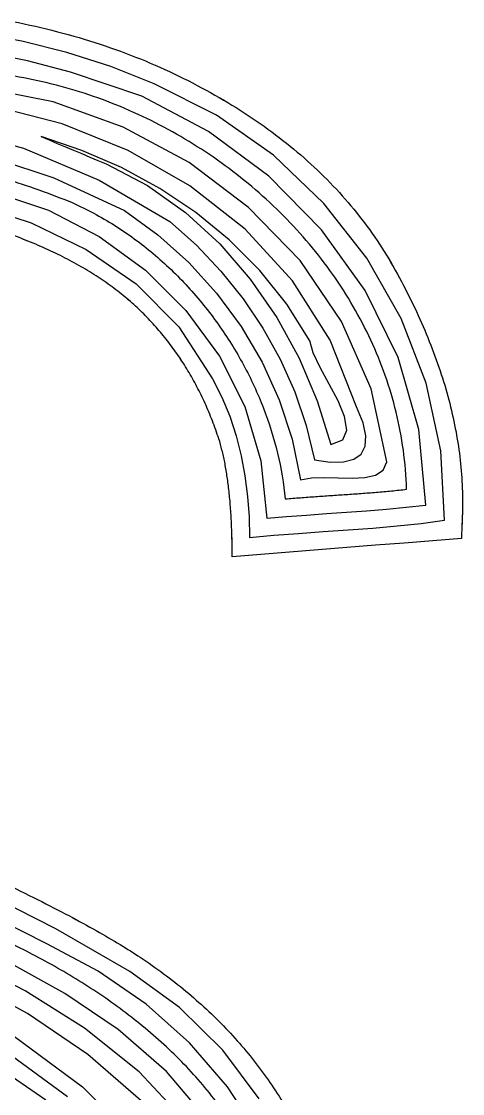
# Model space of a CAD drawing. Extents: x 11 to 234, y 10 to 80.
# Drawn here: x 88.2 to 99.48, y 37.77 to 65.16 of the extents above; entities that cross this region are included whole.
import ezdxf

# ---------------------------------------------------------------- set-up
doc = ezdxf.new("R2010")
doc.units = 0
doc.layers.add('text', color=7, linetype='CONTINUOUS')

msp = doc.modelspace()

# ---------------------------------------------------------------- linework, layer by layer
at = {"layer": 'text', "color": 7}
for p, q in [((88.210266, 64.652234), (87.044564, 64.868467)), ((89.3597, 64.366817), (88.210266, 64.652234)), ((88.355272, 64.150528), (87.241721, 64.375027)), ((90.488722, 64.005799), (89.3597, 64.366817)), ((89.455899, 63.861228), (88.355272, 64.150528)), ((91.278366, 63.248103), (89.455899, 63.861228)), ((91.59319, 63.562772), (90.488722, 64.005799)), ((93.192007, 62.768827), (91.59319, 63.562772)), ((89.008108, 63.108719), (87.149124, 63.469322)), ((89.244988, 62.545697), (87.487218, 62.997382)), ((90.80294, 62.463234), (89.008108, 63.108719)), ((92.981698, 62.352476), (91.278366, 63.248103)), ((94.64662, 61.741634), (93.192007, 62.768827)), ((86.223952, 62.479846), (88.252771, 61.919406)), ((90.932985, 61.865262), (89.244988, 62.545697)), ((92.485732, 61.556073), (90.80294, 62.463234)), ((89.746286, 61.867423), (88.701369, 62.220498)), ((88.701369, 62.220498), (88.909505, 62.133184)), ((94.527384, 61.205824), (92.981698, 62.352476)), ((88.252771, 61.919406), (90.188576, 61.107978)), ((88.909505, 62.133184), (89.117644, 62.04587)), ((89.117644, 62.04587), (89.325783, 61.958559)), ((89.325783, 61.958559), (89.533922, 61.871248)), ((87.137672, 61.794551), (89.031956, 61.16607)), ((89.533922, 61.871248), (89.742061, 61.783936)), ((89.742061, 61.783936), (89.9502, 61.696623)), ((90.76215, 61.425607), (89.746286, 61.867423)), ((89.9502, 61.696623), (90.158339, 61.609311)), ((92.506735, 60.964256), (90.932985, 61.865262)), ((95.933285, 60.512269), (94.64662, 61.741634)), ((90.158339, 61.609311), (90.366477, 61.521998)), ((90.366477, 61.521998), (91.424069, 60.965345)), ((91.73692, 60.896638), (90.76215, 61.425607)), ((94.008598, 60.410448), (92.485732, 61.556073)), ((89.031956, 61.16607), (90.832119, 60.329609)), ((90.188576, 61.107978), (91.996308, 60.047502)), ((95.87694, 59.839603), (94.527384, 61.205824)), ((87.50777, 60.796001), (88.891787, 60.335719)), ((91.424069, 60.965345), (92.393211, 60.277448)), ((92.658554, 60.282094), (91.73692, 60.896638)), ((93.921761, 59.850855), (92.506735, 60.964256)), ((86.940636, 60.502871), (88.44856, 60.011832)), ((88.891787, 60.335719), (90.189242, 59.664552)), ((90.832119, 60.329609), (91.690865, 59.711782)), ((92.393211, 60.277448), (93.269599, 59.475443)), ((93.515011, 59.583557), (92.658554, 60.282094)), ((95.323646, 59.049564), (94.008598, 60.410448)), ((97.028265, 59.1118), (95.933285, 60.512269)), ((88.44856, 60.011832), (89.859318, 59.335069)), ((91.996308, 60.047502), (92.673232, 59.443513)), ((91.690865, 59.711782), (92.480102, 59.006534)), ((95.133589, 58.533244), (93.921761, 59.850855)), ((96.991861, 58.285284), (95.87694, 59.839603)), ((90.189242, 59.664552), (91.370077, 58.805013)), ((92.673232, 59.443513), (93.298992, 58.784891)), ((93.269599, 59.475443), (94.048938, 58.576461)), ((94.294252, 58.802611), (93.515011, 59.583557)), ((89.859318, 59.335069), (91.131037, 58.456816)), ((92.480102, 59.006534), (93.19229, 58.222995)), ((96.382987, 57.496625), (95.323646, 59.049564)), ((97.907822, 57.571301), (97.028265, 59.1118)), ((91.370077, 58.805013), (92.404229, 57.779618)), ((93.298992, 58.784891), (93.868477, 58.076505)), ((94.984234, 57.940843), (94.294252, 58.802611)), ((91.131037, 58.456816), (92.221857, 57.361314)), ((94.048938, 58.576461), (94.726915, 57.597647)), ((96.097739, 57.019599), (95.133589, 58.533244)), ((93.19229, 58.222995), (93.819887, 57.370291)), ((93.868477, 58.076505), (94.376596, 57.323225)), ((97.833651, 56.574334), (96.991861, 58.285284)), ((95.572919, 56.99983), (94.984234, 57.940843)), ((92.404229, 57.779618), (93.261637, 56.610879)), ((94.726915, 57.597647), (95.299236, 56.556134)), ((98.548215, 55.921848), (97.907822, 57.571301)), ((92.221857, 57.361314), (93.089905, 56.032804)), ((93.819887, 57.370291), (94.35535, 56.457554)), ((94.376596, 57.323225), (94.818248, 56.529921)), ((97.138733, 55.774841), (96.382987, 57.496625)), ((95.658782, 56.698083), (95.572919, 56.99983)), ((96.769738, 55.318096), (96.097739, 57.019599)), ((95.842427, 56.319824), (95.658782, 56.698083)), ((93.261637, 56.610879), (93.912247, 55.321313)), ((94.35535, 56.457554), (94.791143, 55.493917)), ((94.818248, 56.529921), (95.188334, 55.701463)), ((95.299236, 56.556134), (95.761596, 55.469062)), ((98.363814, 54.738216), (97.833651, 56.574334)), ((96.072277, 55.899163), (95.842427, 56.319824)), ((93.089905, 56.032804), (93.327736, 55.561075)), ((96.296771, 55.470205), (96.072277, 55.899163)), ((98.925707, 54.194512), (98.548215, 55.921848)), ((95.188334, 55.701463), (95.481755, 54.842723)), ((97.542996, 53.907419), (97.138733, 55.774841)), ((93.327736, 55.561075), (93.527163, 55.074769)), ((93.912247, 55.321313), (94.325988, 53.933423)), ((94.791143, 55.493917), (95.119723, 54.488506)), ((95.761596, 55.469062), (96.109688, 54.353564)), ((96.464332, 55.067059), (96.296771, 55.470205)), ((93.527163, 55.074769), (93.690288, 54.576119)), ((96.523384, 54.723832), (96.464332, 55.067059)), ((96.937838, 54.910993), (96.769738, 55.318096)), ((95.481755, 54.842723), (95.693413, 53.958566)), ((97.009681, 54.575208), (96.937838, 54.910993)), ((93.690288, 54.576119), (93.819229, 54.067357)), ((96.422362, 54.474632), (96.523384, 54.723832)), ((96.990151, 54.308965), (97.009681, 54.575208)), ((98.543852, 52.808401), (98.363814, 54.738216)), ((95.119723, 54.488506), (95.333558, 53.450453)), ((96.109688, 54.353564), (96.422362, 54.474632)), ((96.88416, 54.110481), (96.990151, 54.308965)), ((93.819229, 54.067357), (93.916096, 53.550716)), ((95.693413, 53.958566), (96.096325, 53.903804)), ((96.432353, 53.909674), (96.696595, 53.977977)), ((96.696595, 53.977977), (96.88416, 54.110481)), ((99.016552, 52.420365), (98.925707, 54.194512)), ((94.325988, 53.933423), (94.472802, 52.469734)), ((96.096325, 53.903804), (96.432353, 53.909674)), ((97.256608, 53.570051), (97.452166, 53.694962)), ((97.452166, 53.694962), (97.542996, 53.907419)), ((93.916096, 53.550716), (93.982997, 53.028432)), ((95.333558, 53.450453), (95.613886, 53.503319)), ((95.613886, 53.503319), (95.9448, 53.514241)), ((95.9448, 53.514241), (96.300417, 53.504787)), ((96.300417, 53.504787), (96.654846, 53.496546)), ((96.654846, 53.496546), (96.982207, 53.511109)), ((96.982207, 53.511109), (97.256608, 53.570051)), ((93.982997, 53.028432), (94.022045, 52.502737)), ((95.491969, 52.552402), (96.003262, 52.58842)), ((96.003262, 52.58842), (96.514595, 52.623994)), ((96.514595, 52.623994), (97.02515, 52.661456)), ((97.02515, 52.661456), (97.534092, 52.703123)), ((97.534092, 52.703123), (98.040602, 52.75133)), ((98.040602, 52.75133), (98.543852, 52.808401)), ((94.022045, 52.502737), (94.035338, 51.975865)), ((94.472802, 52.469734), (94.981542, 52.513617)), ((94.981542, 52.513617), (95.491969, 52.552402)), ((97.806561, 52.273525), (98.418817, 52.339336)), ((98.418817, 52.339336), (99.016552, 52.420365)), ((94.035338, 51.975865), (94.657012, 52.033746)), ((94.657012, 52.033746), (95.286364, 52.08303)), ((95.286364, 52.08303), (95.919694, 52.127678)), ((95.919694, 52.127678), (96.553299, 52.171662)), ((96.553299, 52.171662), (97.18349, 52.218957)), ((97.18349, 52.218957), (97.806561, 52.273525)), ((97.251881, 51.779097), (96.519472, 51.72097)), ((97.252041, 51.779115), (96.519632, 51.720989)), ((97.98429, 51.837226), (97.251881, 51.779097)), ((97.984449, 51.837244), (97.252041, 51.779115)), ((98.716699, 51.895352), (97.98429, 51.837226)), ((98.71686, 51.895371), (97.984449, 51.837244)), ((99.449108, 51.953482), (98.716699, 51.895352)), ((99.449268, 51.953499), (98.71686, 51.895371)), ((94.322245, 51.546588), (93.589836, 51.488459)), ((94.322405, 51.546605), (93.589997, 51.488477)), ((95.054654, 51.604714), (94.322245, 51.546588)), ((95.054813, 51.604732), (94.322405, 51.546605)), ((95.787063, 51.662844), (95.054654, 51.604714)), ((95.787224, 51.66286), (95.054813, 51.604732)), ((96.519472, 51.72097), (95.787063, 51.662844)), ((96.519632, 51.720989), (95.787224, 51.66286)), ((89.077224, 41.983906), (87.122878, 42.970958)), ((88.849536, 41.59714), (86.99901, 42.534682)), ((90.973252, 40.891604), (89.077224, 41.983906)), ((90.163023, 40.905193), (88.849536, 41.59714)), ((88.293736, 40.397622), (86.691411, 41.2267)), ((89.310258, 40.330969), (87.853049, 41.139025)), ((91.388579, 40.057324), (90.163023, 40.905193)), ((92.243735, 39.975008), (90.973252, 40.891604)), ((88.352935, 39.818626), (86.715013, 40.715684)), ((89.81033, 39.44478), (88.293736, 40.397622)), ((90.675483, 39.409105), (89.310258, 40.330969)), ((92.500679, 39.067294), (91.388579, 40.057324)), ((89.897393, 38.773461), (88.352935, 39.818626)), ((93.351172, 38.881036), (92.243735, 39.975008)), ((91.208877, 38.326204), (89.81033, 39.44478)), ((87.795046, 39.403644), (89.764692, 37.944812)), ((91.907749, 38.341594), (90.675483, 39.409105)), ((86.8382, 38.982117), (88.825485, 37.611242)), ((87.434488, 39.122525), (89.382408, 37.701178)), ((93.473809, 37.948864), (92.500679, 39.067294)), ((91.3197, 37.535169), (89.897393, 38.773461)), ((94.281639, 37.638688), (93.351172, 38.881036)), ((92.966097, 37.096593), (91.907749, 38.341594)), ((92.457064, 36.999906), (91.208877, 38.326204)), ((89.764692, 37.944812), (91.530641, 36.178482)), ((94.282449, 36.715785), (93.473809, 37.948864))]:
    msp.add_line(p, q, dxfattribs=at)
for points in [[(87.978552, 65.160079), (88.368652, 65.082576), (88.749712, 64.995385), (89.12173, 64.898506)], [(87.978655, 65.160062), (88.368756, 65.082558), (88.749815, 64.995369), (89.121832, 64.898487)], [(89.12173, 64.898506), (89.493748, 64.801628), (89.856726, 64.695063), (90.210659, 64.57881)], [(89.121832, 64.898487), (89.493852, 64.801609), (89.856829, 64.695045), (90.210761, 64.578792)], [(90.210659, 64.57881), (90.564595, 64.462557), (90.909488, 64.336619), (91.245341, 64.200992)], [(90.210761, 64.578792), (90.564699, 64.462539), (90.909592, 64.3366), (91.245444, 64.200975)], [(91.245341, 64.200992), (91.581194, 64.065365), (91.908004, 63.92005), (92.225773, 63.76505)], [(91.245444, 64.200975), (91.581297, 64.065348), (91.908108, 63.920031), (92.225876, 63.765032)], [(89.922759, 63.285751), (89.301052, 63.49481), (88.664545, 63.654421), (88.021253, 63.759963)], [(92.225773, 63.76505), (92.543532, 63.610038), (92.850395, 63.448566), (93.146357, 63.280637)], [(92.225876, 63.765032), (92.543636, 63.610019), (92.850499, 63.448548), (93.146459, 63.28062)], [(91.735439, 62.514838), (91.151366, 62.818179), (90.544464, 63.076692), (89.922759, 63.285751)], [(93.146357, 63.280637), (93.44232, 63.112709), (93.727387, 62.938323), (94.001553, 62.757477)], [(93.146459, 63.28062), (93.442423, 63.11269), (93.72749, 62.938304), (94.001655, 62.757459)], [(94.001553, 62.757477), (94.275719, 62.576634), (94.538986, 62.389331), (94.791356, 62.195569)], [(94.001655, 62.757459), (94.275823, 62.576617), (94.539091, 62.389314), (94.791459, 62.195552)], [(93.411144, 61.474937), (92.880753, 61.863323), (92.319509, 62.211498), (91.735439, 62.514838)], [(94.791356, 62.195569), (95.043725, 62.001809), (95.285199, 61.801592), (95.515772, 61.594915)], [(94.791459, 62.195552), (95.043828, 62.001792), (95.285303, 61.801575), (95.515876, 61.594898)], [(94.901732, 60.193758), (94.441069, 60.657952), (93.941533, 61.086551), (93.411144, 61.474937)], [(95.515772, 61.594915), (95.746345, 61.388239), (95.966019, 61.175105), (96.174796, 60.955511)], [(95.515876, 61.594898), (95.746449, 61.388221), (95.966122, 61.175087), (96.174899, 60.955493)], [(87.778816, 61.144119), (88.364579, 60.966635), (88.938958, 60.761795), (89.49771, 60.53166)], [(96.174796, 60.955511), (96.383572, 60.73592), (96.58145, 60.50987), (96.76843, 60.277362)], [(96.174899, 60.955493), (96.383675, 60.735901), (96.581553, 60.509853), (96.768533, 60.277344)], [(89.49771, 60.53166), (89.871333, 60.366117), (90.232032, 60.172679), (90.57778, 59.954787)], [(96.76843, 60.277362), (96.95541, 60.044854), (97.131491, 59.805887), (97.296675, 59.560462)], [(96.768533, 60.277344), (96.955514, 60.044835), (97.131595, 59.805869), (97.296777, 59.560443)], [(96.159052, 58.699019), (95.784173, 59.22978), (95.362389, 59.729565), (94.901732, 60.193758)], [(88.30045, 59.575706), (88.120742, 59.646916), (87.935946, 59.715462), (87.74607, 59.781344)], [(88.300605, 59.575722), (88.120895, 59.646933), (87.936101, 59.715481), (87.746222, 59.781363)], [(90.57778, 59.954787), (90.923525, 59.736897), (91.25432, 59.494553), (91.56814, 59.231189)], [(88.824319, 59.354085), (88.654783, 59.430624), (88.480158, 59.504495), (88.30045, 59.575706)], [(88.824472, 59.354102), (88.654936, 59.43064), (88.480313, 59.504512), (88.300605, 59.575722)], [(97.296675, 59.560462), (97.461858, 59.31504), (97.616143, 59.063158), (97.75953, 58.804817)], [(97.296777, 59.560443), (97.461962, 59.315023), (97.616247, 59.063139), (97.759633, 58.804799)], [(89.317672, 59.116482), (89.158307, 59.198346), (88.993853, 59.277546), (88.824319, 59.354085)], [(89.317827, 59.1165), (89.15846, 59.198365), (88.994008, 59.277565), (88.824472, 59.354102)], [(91.56814, 59.231189), (91.881957, 58.967827), (92.178799, 58.683449), (92.456635, 58.381491)], [(89.780514, 58.862897), (89.63132, 58.95009), (89.477037, 59.034618), (89.317672, 59.116482)], [(89.780666, 58.862916), (89.631473, 58.950107), (89.477192, 59.034635), (89.317827, 59.1165)], [(90.212839, 58.593332), (90.073816, 58.685851), (89.929708, 58.775704), (89.780514, 58.862897)], [(90.212992, 58.593349), (90.073969, 58.685868), (89.92986, 58.775723), (89.780666, 58.862916)], [(97.134962, 57.018428), (96.861909, 57.60652), (96.533933, 58.168255), (96.159052, 58.699019)], [(97.75953, 58.804817), (97.902905, 58.546466), (98.037322, 58.28957), (98.162777, 58.034128)], [(97.759633, 58.804799), (97.903007, 58.54645), (98.037424, 58.289551), (98.16288, 58.034109)], [(90.614652, 58.307786), (90.485801, 58.405632), (90.351861, 58.500814), (90.212839, 58.593332)], [(90.614805, 58.307804), (90.485954, 58.405649), (90.352016, 58.500832), (90.212992, 58.593349)], [(92.456635, 58.381491), (92.734471, 58.079536), (92.993303, 57.760004), (93.231101, 57.426329)], [(90.98595, 58.006259), (90.86727, 58.109429), (90.743504, 58.209939), (90.614652, 58.307786)], [(90.986103, 58.006276), (90.867423, 58.109447), (90.743657, 58.209956), (90.614805, 58.307804)], [(91.326736, 57.688748), (91.218227, 57.797246), (91.104633, 57.903085), (90.98595, 58.006259)], [(91.326889, 57.688765), (91.218381, 57.797265), (91.104785, 57.903102), (90.986103, 58.006276)], [(98.162777, 58.034128), (98.288233, 57.778685), (98.404727, 57.524697), (98.51226, 57.272163)], [(98.16288, 58.034109), (98.288337, 57.778667), (98.40483, 57.524678), (98.512365, 57.272146)], [(91.641583, 57.354016), (91.540186, 57.46866), (91.435236, 57.580239), (91.326736, 57.688748)], [(91.641736, 57.354034), (91.540339, 57.468677), (91.435389, 57.580256), (91.326889, 57.688765)], [(91.935117, 57.000882), (91.840823, 57.121659), (91.74298, 57.239371), (91.641583, 57.354016)], [(91.935272, 57.0009), (91.840978, 57.121678), (91.743133, 57.239389), (91.641736, 57.354034)], [(93.231101, 57.426329), (93.468901, 57.092658), (93.68567, 56.744842), (93.879385, 56.386329)], [(98.51226, 57.272163), (98.619794, 57.019628), (98.718366, 56.768546), (98.807979, 56.51892)], [(98.512365, 57.272146), (98.619897, 57.019611), (98.718469, 56.768529), (98.808083, 56.518903)], [(92.207345, 56.629342), (92.120153, 56.756258), (92.029413, 56.880102), (91.935117, 57.000882)], [(92.207498, 56.629361), (92.120307, 56.756275), (92.029565, 56.880121), (91.935272, 57.0009)], [(97.781316, 55.179697), (97.626139, 55.815885), (97.408015, 56.430333), (97.134962, 57.018428)], [(92.458261, 56.239404), (92.378172, 56.372452), (92.294535, 56.502433), (92.207345, 56.629342)], [(92.458414, 56.239421), (92.378326, 56.372469), (92.294689, 56.502449), (92.207498, 56.629361)], [(98.807979, 56.51892), (98.89759, 56.269291), (98.978242, 56.021119), (99.049934, 55.774398)], [(98.808083, 56.518903), (98.897694, 56.269272), (98.978345, 56.0211), (99.050038, 55.774381)], [(92.687865, 55.831057), (92.614883, 55.970241), (92.538347, 56.106354), (92.458261, 56.239404)], [(92.68802, 55.831075), (92.615035, 55.970258), (92.538501, 56.106372), (92.458414, 56.239421)], [(93.879385, 56.386329), (94.073097, 56.027817), (94.243751, 55.658599), (94.389321, 55.282124)], [(92.896162, 55.404309), (92.830283, 55.549625), (92.760848, 55.691873), (92.687865, 55.831057)], [(92.896316, 55.404326), (92.830436, 55.549644), (92.761003, 55.691892), (92.68802, 55.831075)], [(99.049934, 55.774398), (99.121625, 55.52768), (99.184355, 55.282413), (99.238124, 55.038601)], [(99.050038, 55.774381), (99.121728, 55.527662), (99.184457, 55.282394), (99.238226, 55.038583)], [(93.083149, 54.959157), (93.024373, 55.110609), (92.962041, 55.258993), (92.896162, 55.404309)], [(93.083302, 54.959175), (93.024526, 55.110626), (92.962195, 55.259009), (92.896316, 55.404326)], [(94.389321, 55.282124), (94.534891, 54.905645), (94.655378, 54.521904), (94.748754, 54.134337)], [(98.049963, 53.210542), (98.028712, 53.885584), (97.93649, 54.543511), (97.781316, 55.179697)], [(93.248824, 54.495598), (93.197149, 54.653186), (93.141924, 54.807705), (93.083149, 54.959157)], [(93.248978, 54.495617), (93.197304, 54.653203), (93.142079, 54.807723), (93.083302, 54.959175)], [(99.238124, 55.038601), (99.291892, 54.794788), (99.336702, 54.55243), (99.372549, 54.311525)], [(99.238226, 55.038583), (99.291995, 54.794771), (99.336806, 54.552413), (99.372651, 54.311508)], [(93.328738, 54.211245), (93.303875, 54.31039), (93.277238, 54.405174), (93.248824, 54.495598)], [(93.328892, 54.211264), (93.304029, 54.310408), (93.277392, 54.405191), (93.248978, 54.495617)], [(99.372549, 54.311525), (99.408398, 54.070621), (99.435286, 53.83117), (99.45321, 53.593172)], [(99.372651, 54.311508), (99.408502, 54.070603), (99.435389, 53.831151), (99.453313, 53.593153)], [(93.397999, 53.900739), (93.376691, 54.008601), (93.353599, 54.112104), (93.328738, 54.211245)], [(93.398151, 53.900757), (93.376838, 54.008618), (93.353754, 54.112121), (93.328892, 54.211264)], [(94.748754, 54.134337), (94.84213, 53.746773), (94.908395, 53.355384), (94.945525, 52.963609)], [(93.456605, 53.564079), (93.438825, 53.680659), (93.419309, 53.792879), (93.397999, 53.900739)], [(93.456758, 53.564096), (93.43899, 53.680676), (93.419462, 53.792897), (93.398151, 53.900757)], [(93.504557, 53.201262), (93.490361, 53.326561), (93.474365, 53.447501), (93.456605, 53.564079)], [(93.504711, 53.201281), (93.49051, 53.326578), (93.474518, 53.447518), (93.456758, 53.564096)], [(99.45321, 53.593172), (99.471137, 53.355175), (99.480105, 53.118633), (99.48011, 52.883542)], [(99.453313, 53.593153), (99.471234, 53.355158), (99.480209, 53.118614), (99.480209, 52.883525)], [(93.541858, 52.812292), (93.53119, 52.946308), (93.518773, 53.075964), (93.504557, 53.201262)], [(93.542012, 52.812311), (93.531355, 52.946326), (93.518922, 53.075983), (93.504711, 53.201281)], [(96.887024, 53.104517), (97.016443, 53.114056), (97.145816, 53.124075), (97.275122, 53.134827)], [(97.275122, 53.134827), (97.404428, 53.145608), (97.533666, 53.157095), (97.662814, 53.169628)], [(97.662814, 53.169628), (97.791964, 53.182159), (97.921022, 53.195705), (98.049963, 53.210542)], [(94.945525, 52.963609), (95.074777, 52.975123), (95.204105, 52.985763), (95.333484, 52.995782)], [(95.333484, 52.995782), (95.462866, 53.005801), (95.592299, 53.015255), (95.72176, 53.024337)], [(95.72176, 53.024337), (95.851221, 53.033425), (95.98071, 53.042202), (96.110202, 53.050894)], [(96.110202, 53.050894), (96.239697, 53.059587), (96.369195, 53.068223), (96.498672, 53.077085)], [(96.498672, 53.077085), (96.62815, 53.085946), (96.757611, 53.094977), (96.887024, 53.104517)], [(99.480209, 52.883525), (99.480206, 52.86027), (99.480037, 52.835076), (99.479645, 52.807946)], [(99.48011, 52.883542), (99.480105, 52.860287), (99.479938, 52.835095), (99.479658, 52.807965)], [(93.5685, 52.397169), (93.561388, 52.539906), (93.552526, 52.678279), (93.541858, 52.812292)], [(93.568661, 52.397188), (93.561549, 52.539922), (93.552676, 52.678297), (93.542012, 52.812311)], [(99.475694, 52.621925), (99.474847, 52.587048), (99.473718, 52.550235), (99.472307, 52.51148)], [(99.475865, 52.621943), (99.474962, 52.587067), (99.473833, 52.550251), (99.472478, 52.511499)], [(99.478234, 52.720748), (99.477669, 52.689743), (99.476822, 52.656802), (99.475694, 52.621925)], [(99.478303, 52.720765), (99.477626, 52.689762), (99.476949, 52.656821), (99.475865, 52.621943)], [(99.479645, 52.807946), (99.479419, 52.780825), (99.478798, 52.75175), (99.478234, 52.720748)], [(99.479658, 52.807965), (99.479432, 52.780836), (99.478755, 52.751769), (99.478303, 52.720765)], [(93.584474, 51.955889), (93.580918, 52.107344), (93.575584, 52.254435), (93.5685, 52.397169)], [(93.584646, 51.955908), (93.581101, 52.107362), (93.57575, 52.254454), (93.568661, 52.397188)], [(99.467961, 52.389413), (99.466267, 52.346789), (99.464574, 52.302227), (99.462627, 52.255728)], [(99.468121, 52.389432), (99.46654, 52.346808), (99.464734, 52.302244), (99.462792, 52.255745)], [(99.472307, 52.51148), (99.470896, 52.472731), (99.469485, 52.43204), (99.467961, 52.389413)], [(99.472478, 52.511499), (99.471124, 52.472749), (99.469724, 52.432059), (99.468121, 52.389432)], [(99.456361, 52.110414), (99.454104, 52.06004), (99.451676, 52.007728), (99.449108, 51.953482)], [(99.456516, 52.110433), (99.454258, 52.060059), (99.451842, 52.007747), (99.449268, 51.953499)], [(99.462627, 52.255728), (99.460651, 52.209226), (99.458591, 52.160791), (99.456361, 52.110414)], [(99.462792, 52.255745), (99.46076, 52.209244), (99.458751, 52.160808), (99.456516, 52.110433)], [(93.589836, 51.488459), (93.589833, 51.648631), (93.588143, 51.80444), (93.584474, 51.955889)], [(93.589997, 51.488477), (93.589992, 51.648648), (93.58819, 51.804457), (93.584646, 51.955908)], [(87.721815, 43.17133), (88.035057, 43.019551), (88.332477, 42.872618), (88.614075, 42.73053)], [(87.721969, 43.17136), (88.03521, 43.019581), (88.332632, 42.872648), (88.614228, 42.730559)], [(88.614075, 42.73053), (88.895671, 42.58844), (89.161442, 42.451195), (89.411392, 42.318793)], [(88.614228, 42.730559), (88.895824, 42.588468), (89.161596, 42.451223), (89.411547, 42.318822)], [(89.411392, 42.318793), (89.661342, 42.186392), (89.895468, 42.058833), (90.113773, 41.93612)], [(89.411547, 42.318822), (89.661496, 42.18642), (89.895623, 42.058862), (90.113927, 41.93615)], [(88.326835, 41.411189), (87.897674, 41.629485), (87.463218, 41.830597), (87.028596, 42.015128)], [(90.113773, 41.93612), (90.332077, 41.813409), (90.534561, 41.695542), (90.721217, 41.582518)], [(90.113927, 41.93615), (90.332232, 41.813438), (90.534713, 41.695571), (90.72137, 41.582546)], [(89.593276, 40.704155), (89.179852, 40.957415), (88.755993, 41.192893), (88.326835, 41.411189)], [(90.721217, 41.582518), (90.907873, 41.469493), (91.078708, 41.361315), (91.233721, 41.257979)], [(90.72137, 41.582546), (90.908027, 41.469522), (91.078862, 41.361343), (91.233874, 41.258007)], [(91.233721, 41.257979), (91.440392, 41.121053), (91.641089, 40.980495), (91.835814, 40.836302)], [(91.233874, 41.258007), (91.440546, 41.121082), (91.641244, 40.980525), (91.835968, 40.836332)], [(91.835814, 40.836302), (92.030539, 40.692112), (92.219289, 40.54429), (92.402067, 40.392833)], [(91.835968, 40.836332), (92.030692, 40.692141), (92.219442, 40.544318), (92.40222, 40.392862)], [(90.797112, 39.890429), (90.409691, 40.179854), (90.006703, 40.450897), (89.593276, 40.704155)], [(92.402067, 40.392833), (92.584843, 40.241378), (92.761647, 40.086288), (92.932476, 39.927567)], [(92.40222, 40.392862), (92.584996, 40.241406), (92.7618, 40.086317), (92.93263, 39.927596)], [(91.907524, 38.966411), (91.55638, 39.293202), (91.18453, 39.601005), (90.797112, 39.890429)], [(92.932476, 39.927567), (93.103305, 39.768845), (93.268162, 39.606491), (93.427045, 39.440505)], [(92.93263, 39.927596), (93.10346, 39.768874), (93.268316, 39.60652), (93.427197, 39.440533)], [(93.427045, 39.440505), (93.585925, 39.274516), (93.738835, 39.104897), (93.885769, 38.931647)], [(93.427197, 39.440533), (93.586079, 39.274546), (93.738989, 39.104926), (93.885923, 38.931676)], [(92.893698, 37.928499), (92.589102, 38.293853), (92.258665, 38.639623), (91.907524, 38.966411)], [(93.885769, 38.931647), (94.032705, 38.758393), (94.173667, 38.581508), (94.308653, 38.40099)], [(93.885923, 38.931676), (94.032859, 38.758423), (94.173821, 38.581538), (94.308809, 38.40102)], [(94.308653, 38.40099), (94.443643, 38.220472), (94.572655, 38.036325), (94.695696, 37.84854)], [(94.308809, 38.40102), (94.443796, 38.220502), (94.57281, 38.036353), (94.69585, 37.848569)], [(93.724826, 36.773096), (93.477049, 37.178211), (93.198295, 37.563148), (92.893698, 37.928499)], [(94.695696, 37.84854), (94.818739, 37.660758), (94.935805, 37.469343), (95.046896, 37.274294)], [(94.69585, 37.848569), (94.818892, 37.660786), (94.935957, 37.469372), (95.047051, 37.274323)]]:
    msp.add_open_spline(points, degree=3, dxfattribs=at)

doc.saveas('drawing.dxf')
